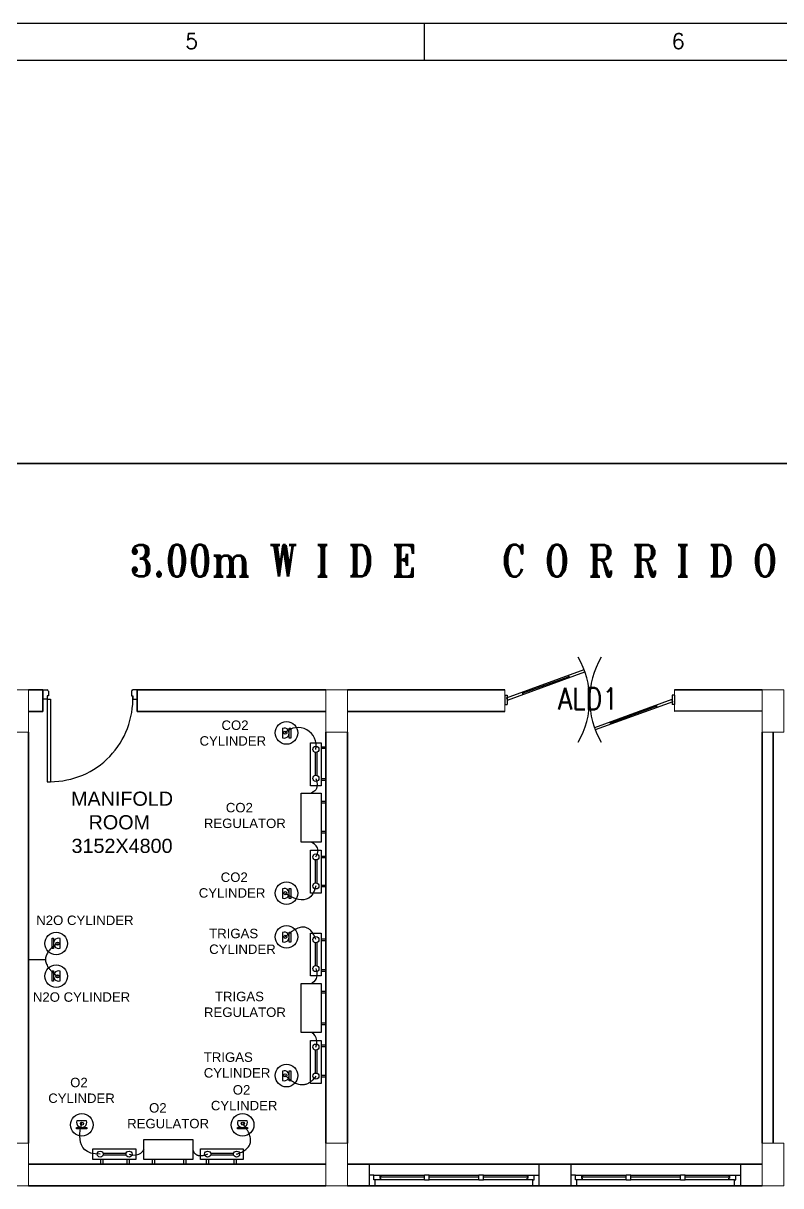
# Model space of a CAD drawing. Extents: x 2733443 to 3206532, y -1516114 to -1264405.
# Drawn here: x 3004079 to 3012115, y -1485803 to -1473476 of the extents above; entities that cross this region are included whole.
import ezdxf
from ezdxf.enums import TextEntityAlignment as Align

# ---------------------------------------------------------------- set-up
doc = ezdxf.new("R2010")
doc.units = 0
doc.header["$MEASUREMENT"] = 0
doc.linetypes.add('1', pattern=[0, 0, 0])
doc.layers.get('0').update_dxf_attribs({"color": 250, "linetype": '1'})
for name, color, linetype in [('ALD1', 7, 'Continuous'), ('DOOR', 40, 'Continuous'), ('fun-text', 250, 'Continuous'), ('furniture', 33, 'Continuous'), ('Plan', 44, 'Continuous'), ('TEXT', 5, '1'), ('TITLE', 7, 'Continuous')]:
    doc.layers.add(name, color=color, linetype=linetype)
for name, color, linetype, lineweight in [('Column', 162, 'Continuous', 13), ('P-Wall', 250, 'Continuous', 35), ('WALL', 7, '1', 35), ('windows', 4, 'Continuous', 0)]:
    doc.layers.add(name, color=color, linetype=linetype, lineweight=lineweight)
doc.styles.add('ARIAL', font='arial.ttf')
doc.styles.add('ROMANS', font='romans.shx')
doc.styles.add('RT', font='romant.shx')

# ---------------------------------------------------------------- blocks, each defined once
blk = doc.blocks.new('A$C1BA14061')
at = {"layer": 'TITLE', "color": 7}
for p, q in [((0, 0), (203982, 0)), ((84942, -1290), (84942, 0))]:
    blk.add_line(p, q, dxfattribs=at)
at = {"layer": 'TITLE'}
blk.add_line((1204, -1290), (202692, -1290), dxfattribs=at)
at = {"layer": 'TITLE', "color": 7, "style": 'ROMANS', "width": 1}
for s, p in [('5', (76802, -626)), ('6', (93808, -626))]:
    blk.add_text(s, height=535, dxfattribs=at).set_placement(p, align=Align.MIDDLE)
blk = doc.blocks.new('6w')
at = {"layer": 'Plan'}
for p, q in [((-36, 9.2), (-36, 0)), ((36, 9.2), (36, 0))]:
    blk.add_line(p, q, dxfattribs=at)
at = {"layer": 'Plan', "color": 143}
for p, q in [((-36, 9.2), (36, 9.2)), ((-33.5, 2.5), (-12.5, 2.5)), ((-33.5, 0), (33.5, 0)), ((-31, 4), (-31.5, 4)), ((-31.5, 3.25), (-31.5, 4)), ((-31.5, 3.61), (-12.5, 3.61)), ((-31.5, 3.25), (-31, 3.25)), ((-31, 4.5), (-31, 4)), ((-31, 2.5), (-31, 3.25)), ((-10.5, 3.61), (10.5, 3.61)), ((-10.5, 2.5), (10.5, 2.5)), ((34, 4.5), (12.5, 4.5)), ((12.5, 3.61), (31.5, 3.61)), ((12.5, 2.5), (33.5, 2.5)), ((31, 4.5), (31, 4)), ((31, 4), (31.5, 4)), ((31.5, 3.25), (31, 3.25)), ((31, 2.5), (31, 3.25)), ((31.5, 4), (31.5, 3.25))]:
    blk.add_line(p, q, dxfattribs=at)
at = {"layer": 'Plan', "color": 40}
for p, q in [((-12.5, 2.5), (-12.5, 4.5)), ((-12.5, 4.5), (-10.5, 4.5)), ((-10.5, 2.5), (-12.5, 2.5)), ((-10.5, 2.5), (-10.5, 4.5)), ((10.5, 4.5), (12.5, 4.5)), ((10.5, 2.5), (10.5, 4.5)), ((12.5, 2.5), (10.5, 2.5)), ((12.5, 2.5), (12.5, 4.5))]:
    blk.add_line(p, q, dxfattribs=at)
for points in [[(-34, 4.5), (-36, 4.5), (-36, 0), (-33.5, 0), (-33.5, 2.5), (-34, 2.5), (-34, 4.5)], [(34, 4.5), (36, 4.5), (36, 0), (33.5, 0), (33.5, 2.5), (34, 2.5), (34, 4.5)]]:
    blk.add_lwpolyline(points, close=True, dxfattribs=at)
at = {"layer": 'Plan', "color": 143}
for points in [[(-12.5, 4.5), (-34, 4.5)], [(10.5, 4.5), (-10.5, 4.5)]]:
    blk.add_lwpolyline(points, dxfattribs=at)
blk = doc.blocks.new('Z$W@#5624')
at = {"layer": 'DOOR'}
for p, q in [((19, 470), (840, 769)), ((28, 446), (849, 745)), ((188, 518), (680, 697)), ((676, 709), (685, 685)), ((0, 400), (0, 499)), ((0, 499), (25, 499)), ((25, 400), (25, 499)), ((183, 529), (192, 506)), ((1798, 499), (1773, 499)), ((1773, 400), (1773, 499)), ((1798, 400), (1798, 499)), ((0, 400), (25, 400)), ((19, 470), (28, 446)), ((1770, 453), (949, 154)), ((1779, 429), (957, 130)), ((1610, 381), (1117, 202)), ((1614, 369), (1606, 393)), ((1779, 429), (1770, 453)), ((1798, 400), (1773, 400)), ((1113, 214), (1122, 190))]:
    blk.add_line(p, q, dxfattribs=at)
at = {"layer": 'DOOR', "color": 145}
for centre, start_param, end_param in [((0, 449), 2.617994, 3.665191), ((1798, 449), -0.523599, 0.523599)]:
    blk.add_ellipse(centre, major_axis=(-899, 0), ratio=1, start_param=start_param, end_param=end_param, dxfattribs=at)
blk = doc.blocks.new('A$C19B8274B')
at = {"layer": 'DOOR'}
for p, q in [((-45, 925), (-80, 925)), ((-80, 50), (-80, 925)), ((-45, 50), (-45, 925)), ((-45, 50), (-80, 50)), ((-955, -50), (-955, -47.5)), ((-940, -35), (-942.5, -35)), ((-60, -35), (-57.5, -35)), ((-45, -50), (-45, -47.5))]:
    blk.add_line(p, q, dxfattribs=at)
for points in [[(-940, 15), (-955, 15), (-955, 50), (-1000, 50), (-1000, -50), (-955, -50)], [(-940, -35), (-940, 15)], [(-60, 15), (-45, 15), (-45, 50), (0, 50), (0, -50), (-45, -50)], [(-60, -35), (-60, 15)]]:
    blk.add_lwpolyline(points, dxfattribs=at)
at = {"layer": 'DOOR', "color": 145}
blk.add_arc((-80, 50), 875, 90, 182.29244, dxfattribs=at)
at = {"layer": 'DOOR'}
for centre, start, end in [((-955, -35), 270, 0), ((-45, -35), 180, 270)]:
    blk.add_arc(centre, 12.5, start, end, dxfattribs=at)
blk = doc.blocks.new('EQUIPMENT')
at = {"layer": 'furniture', "lineweight": -3}
for p, q in [((-24765, 21211), (-24765, 21110)), ((-24693, 21160), (-24693, 21214)), ((-24693, 21214), (-24677, 21214)), ((-24677, 21214), (-24677, 21107)), ((-24693, 21107), (-24693, 21160)), ((-24677, 21107), (-24693, 21107)), ((-24465, 20602), (-24465, 21057)), ((-24465, 21057), (-24355, 21057)), ((-24355, 21057), (-24355, 20602)), ((-24355, 21016), (-24305, 21016)), ((-24305, 20996), (-24355, 20996)), ((-24305, 21016), (-24305, 20996)), ((-24418, 20956), (-24418, 20710)), ((-24398, 20956), (-24398, 20710)), ((-24355, 20602), (-24465, 20602)), ((-24355, 20679), (-24305, 20679)), ((-24305, 20659), (-24355, 20659)), ((-24305, 20679), (-24305, 20659)), ((-24565, 20003), (-24565, 20523)), ((-24565, 20523), (-24355, 20523)), ((-24355, 20523), (-24355, 20003)), ((-24355, 20437), (-24305, 20437)), ((-24305, 20417), (-24355, 20417)), ((-24305, 20437), (-24305, 20417)), ((-24355, 20119), (-24305, 20119)), ((-24305, 20099), (-24355, 20099)), ((-24305, 20119), (-24305, 20099)), ((-24355, 20003), (-24565, 20003)), ((-24465, 19462), (-24465, 19917)), ((-24465, 19917), (-24355, 19917)), ((-24355, 19917), (-24355, 19462)), ((-24355, 19856), (-24305, 19856)), ((-24305, 19856), (-24305, 19836)), ((-24418, 19816), (-24418, 19570)), ((-24398, 19816), (-24398, 19570)), ((-24305, 19836), (-24355, 19836)), ((-24765, 19510), (-24765, 19410)), ((-24693, 19460), (-24693, 19513)), ((-24693, 19513), (-24677, 19513)), ((-24677, 19513), (-24677, 19407)), ((-24355, 19549), (-24305, 19549)), ((-24305, 19529), (-24355, 19529)), ((-24305, 19549), (-24305, 19529)), ((-24693, 19407), (-24693, 19460)), ((-24677, 19407), (-24693, 19407)), ((-24355, 19462), (-24465, 19462)), ((-24765, 19047), (-24765, 18947)), ((-24693, 18997), (-24693, 19050)), ((-24693, 19050), (-24677, 19050)), ((-24693, 18943), (-24693, 18997)), ((-24677, 19050), (-24677, 18943)), ((-24465, 18585), (-24465, 19040)), ((-24465, 19040), (-24355, 19040)), ((-24355, 19040), (-24355, 18585)), ((-27209, 18877), (-27209, 18984)), ((-27209, 18984), (-27193, 18984)), ((-27193, 18877), (-27209, 18877)), ((-27193, 18984), (-27193, 18931)), ((-27193, 18931), (-27193, 18877)), ((-27121, 18881), (-27121, 18981)), ((-24677, 18943), (-24693, 18943)), ((-24418, 18940), (-24418, 18693)), ((-24398, 18940), (-24398, 18693)), ((-24355, 18979), (-24305, 18979)), ((-24305, 18959), (-24355, 18959)), ((-24305, 18979), (-24305, 18959)), ((-27277, 18756), (-27457, 18756)), ((-27209, 18531), (-27209, 18638)), ((-27209, 18638), (-27193, 18638)), ((-27193, 18638), (-27193, 18584)), ((-27121, 18534), (-27121, 18634)), ((-24355, 18652), (-24305, 18652)), ((-24305, 18632), (-24355, 18632)), ((-27193, 18531), (-27209, 18531)), ((-27193, 18584), (-27193, 18531)), ((-24565, 17986), (-24565, 18506)), ((-24565, 18506), (-24355, 18506)), ((-24355, 18585), (-24465, 18585)), ((-24355, 18506), (-24355, 17986)), ((-24355, 18422), (-24305, 18422)), ((-24305, 18402), (-24355, 18402)), ((-24305, 18422), (-24305, 18402)), ((-24355, 18087), (-24305, 18087)), ((-24305, 18067), (-24355, 18067)), ((-24305, 18087), (-24305, 18067)), ((-24355, 17986), (-24565, 17986)), ((-24465, 17445), (-24465, 17900)), ((-24465, 17900), (-24355, 17900)), ((-24355, 17900), (-24355, 17445)), ((-24418, 17800), (-24418, 17553)), ((-24398, 17800), (-24398, 17553)), ((-24355, 17854), (-24305, 17854)), ((-24305, 17834), (-24355, 17834)), ((-24305, 17854), (-24305, 17834)), ((-24765, 17576), (-24765, 17476)), ((-24693, 17526), (-24693, 17580)), ((-24693, 17580), (-24677, 17580)), ((-24693, 17473), (-24693, 17526)), ((-24677, 17580), (-24677, 17473)), ((-24355, 17533), (-24305, 17533)), ((-24305, 17513), (-24355, 17513)), ((-24305, 17533), (-24305, 17513)), ((-24677, 17473), (-24693, 17473)), ((-24355, 17445), (-24465, 17445)), ((-26844, 17050), (-26945, 17050)), ((-25139, 17050), (-25239, 17050)), ((-26948, 16962), (-26948, 16978)), ((-26948, 16978), (-26894, 16978)), ((-26841, 16962), (-26948, 16962)), ((-26894, 16978), (-26841, 16978)), ((-26841, 16978), (-26841, 16962)), ((-25242, 16962), (-25242, 16978)), ((-25242, 16978), (-25189, 16978)), ((-25136, 16962), (-25242, 16962)), ((-25189, 16978), (-25136, 16978)), ((-25136, 16978), (-25136, 16962)), ((-26234, 16640), (-26234, 16850)), ((-26234, 16850), (-25714, 16850)), ((-25714, 16850), (-25714, 16640)), ((-26775, 16640), (-26775, 16750)), ((-26775, 16750), (-26320, 16750)), ((-26421, 16703), (-26668, 16703)), ((-26421, 16683), (-26668, 16683)), ((-26320, 16750), (-26320, 16640)), ((-25635, 16640), (-25635, 16750)), ((-25635, 16750), (-25180, 16750)), ((-25281, 16703), (-25528, 16703)), ((-25281, 16683), (-25528, 16683)), ((-25180, 16750), (-25180, 16640)), ((-26320, 16640), (-26775, 16640)), ((-26691, 16590), (-26691, 16640)), ((-26671, 16590), (-26691, 16590)), ((-26671, 16640), (-26671, 16590)), ((-26411, 16590), (-26411, 16640)), ((-26391, 16590), (-26411, 16590)), ((-26391, 16640), (-26391, 16590)), ((-25714, 16640), (-26234, 16640)), ((-26143, 16590), (-26143, 16640)), ((-26123, 16590), (-26143, 16590)), ((-26123, 16640), (-26123, 16590)), ((-25810, 16590), (-25810, 16640)), ((-25790, 16590), (-25810, 16590)), ((-25790, 16640), (-25790, 16590)), ((-25180, 16640), (-25635, 16640)), ((-25569, 16590), (-25569, 16640)), ((-25549, 16590), (-25569, 16590)), ((-25549, 16640), (-25549, 16590)), ((-25277, 16590), (-25277, 16640)), ((-25257, 16590), (-25277, 16590)), ((-25257, 16640), (-25257, 16590))]:
    blk.add_line(p, q, dxfattribs=at)
for centre, radius in [((-24721, 21162), 120), ((-24734, 21164), 16.6), ((-24410, 20987), 32.5), ((-24410, 20680), 32.5), ((-24410, 19847), 32.5), ((-24721, 19462), 120), ((-24734, 19463), 16.6), ((-24410, 19540), 32.5), ((-24721, 18999), 120), ((-27165, 18929), 120), ((-24734, 19000), 16.6), ((-24410, 18970), 32.5), ((-27152, 18927), 16.6), ((-27165, 18582), 120), ((-24410, 18663), 32.5), ((-27152, 18581), 16.6), ((-24410, 17830), 32.5), ((-24721, 17528), 120), ((-24734, 17530), 16.6), ((-24410, 17523), 32.5), ((-26892, 17006), 120), ((-26891, 17019), 16.6), ((-25187, 17006), 120), ((-25185, 17019), 16.6), ((-26698, 16695), 32.5), ((-26391, 16695), 32.5), ((-25558, 16695), 32.5), ((-25251, 16695), 32.5)]:
    blk.add_circle(centre, radius, dxfattribs=at)
for centre, radius, start, end in [((-24746, 21160), 53.4, 249.649, 110.351), ((-24599, 21026), 193, 348.3352, 134.327), ((-24746, 19460), 53.4, 249.649, 110.351), ((-24746, 18997), 53.4, 249.649, 110.351), ((-27140, 18931), 53.4, 69.649, 290.351), ((-27140, 18584), 53.4, 69.649, 290.351), ((-24746, 17526), 53.4, 249.649, 110.351), ((-26894, 17031), 53.4, 159.649, 20.351), ((-25189, 17031), 53.4, 159.649, 20.351)]:
    blk.add_arc(centre, radius, start, end, dxfattribs=at)
for points, degree in [([(-24410, 20680), (-24376, 20575), (-24460, 20523), (-24460, 20523), (-24460, 20523), (-24460, 20523)], 3), ([(-24410, 19847), (-24337, 19952), (-24460, 20003), (-24457, 20003)], 3), ([(-24410, 19540), (-24470, 19259), (-24734, 19463), (-24737, 19458)], 3), ([(-24410, 18970), (-24496, 19218), (-24734, 19000)], 2), ([(-27152, 18927), (-27403, 18768), (-27152, 18581)], 2), ([(-24410, 18663), (-24363, 18540), (-24460, 18506), (-24457, 18506)], 3), ([(-24410, 17830), (-24364, 17941), (-24460, 17986), (-24457, 17988)], 3), ([(-24410, 17523), (-24544, 17332), (-24734, 17530)], 2), ([(-26698, 16695), (-27009, 16687), (-26891, 17019), (-26893, 17024)], 3), ([(-25251, 16695), (-24990, 16779), (-25185, 17019)], 2), ([(-26391, 16695), (-26272, 16656), (-26234, 16745), (-26230, 16745)], 3), ([(-25558, 16695), (-25686, 16640), (-25714, 16745)], 2)]:
    blk.add_open_spline(points, degree=degree, dxfattribs=at)
at = {"layer": 'fun-text', "lineweight": -3, "char_height": 100, "attachment_point": 1, "style": 'ARIAL'}
for s, insert in [('      CO2 CYLINDER', (-25644, 21294)), ('      CO2 REGULATOR', (-25598, 20420)), ('      CO2 CYLINDER', (-25652, 19682)), ('N2O CYLINDER', (-27376, 19225)), ('TRIGAS  CYLINDER', (-25542, 19085)), ('N2O CYLINDER', (-27412, 18411)), ('   TRIGAS REGULATOR', (-25597, 18417)), ('TRIGAS  CYLINDER', (-25599, 17774)), ('      O2 CYLINDER', (-27249, 17505)), ('      O2 CYLINDER', (-25524, 17427)), ('      O2 REGULATOR', (-26412, 17236))]:
    blk.add_mtext_dynamic_manual_height_columns(s, width=1049.97, gutter_width=1375, heights=[0], dxfattribs=dict(at, insert=insert))

msp = doc.modelspace()

# ---------------------------------------------------------------- linework, layer by layer
at = {"layer": 'Column'}
for points in [[(3003906.5984, -1480993.4359), (3004136.5984, -1480993.4359), (3004136.5984, -1480543.4359), (3003906.5984, -1480543.4359)], [(3007518.265, -1480993.4359), (3007288.265, -1480993.4359), (3007288.265, -1480543.4359), (3007518.265, -1480543.4359)], [(3012148.265, -1480993.4359), (3011918.265, -1480993.4359), (3011918.265, -1480543.4359), (3012148.265, -1480543.4359)], [(3003906.5984, -1485803.4359), (3004136.5984, -1485803.4359), (3004136.5984, -1485353.4359), (3003906.5984, -1485353.4359)], [(3007288.265, -1485803.4359), (3007518.265, -1485803.4359), (3007518.265, -1485353.4359), (3007288.265, -1485353.4359)], [(3011918.265, -1485803.4359), (3012148.265, -1485803.4359), (3012148.265, -1485353.4359), (3011918.265, -1485353.4359)]]:
    msp.add_lwpolyline(points, close=True, dxfattribs=at)
at = {"layer": 'P-Wall', "linetype": 'Continuous'}
for p, q in [((3007288.265, -1481181.401), (3007288.265, -1481136.401)), ((3007288.265, -1481760.401), (3007288.265, -1481715.401)), ((3007288.265, -1482077.901), (3007288.265, -1482032.901)), ((3007288.265, -1482340.901), (3007288.265, -1482295.901)), ((3007288.265, -1482648.401), (3007288.265, -1482603.401)), ((3007288.265, -1483218.4359), (3007288.265, -1483173.4359)), ((3007288.265, -1483774.9359), (3007288.265, -1483729.9359)), ((3007288.265, -1484110.4359), (3007288.265, -1484065.4359)), ((3007288.265, -1484342.9359), (3007288.265, -1484297.9359)), ((3007288.265, -1484664.4359), (3007288.265, -1484619.4359)), ((3004888.2878, -1485573.4359), (3004933.2878, -1485573.4359)), ((3005167.7878, -1485573.4359), (3005212.7878, -1485573.4359)), ((3005436.2878, -1485573.4359), (3005481.2878, -1485573.4359)), ((3005768.7878, -1485573.4359), (3005813.7878, -1485573.4359)), ((3006009.7878, -1485573.4359), (3006054.7878, -1485573.4359)), ((3006301.7878, -1485573.4359), (3006346.7878, -1485573.4359))]:
    msp.add_line(p, q, dxfattribs=at)
at = {"layer": 'WALL', "color": 251}
msp.add_line((3031593.1809, -1478143.4359), (2985435.765, -1478143.4359), dxfattribs=at)
at = {"layer": 'WALL'}
for p, q in [((3004136.5984, -1480543.4359), (3004286.5984, -1480543.4359)), ((3004286.5984, -1480543.4359), (3004286.5984, -1480773.4359)), ((3005286.5984, -1480543.4359), (3007288.265, -1480543.4359)), ((3005286.5984, -1480543.4359), (3005286.5984, -1480773.4359)), ((3007518.265, -1480543.4359), (3009188.2449, -1480543.4359)), ((3010988.2449, -1480543.4359), (3011918.265, -1480543.4359)), ((3004136.5984, -1480773.4359), (3004286.5984, -1480773.4359)), ((3005286.5984, -1480773.4359), (3007288.265, -1480773.4359)), ((3007518.265, -1480773.4359), (3009188.2449, -1480773.4359)), ((3010988.2449, -1480770.7436), (3011918.265, -1480768.4359)), ((3004136.5984, -1480993.4359), (3004136.5984, -1485353.4359)), ((3007288.265, -1480993.4359), (3007288.265, -1485353.4359)), ((3007518.265, -1480993.4359), (3007518.265, -1485353.4359)), ((3011918.265, -1480993.4359), (3011918.265, -1485353.4359)), ((3012033.265, -1480993.4359), (3012033.265, -1483268.4363)), ((3012033.265, -1483268.4363), (3012033.265, -1485353.4359)), ((3004286.5984, -1485573.4359), (3004136.5984, -1485573.4359)), ((3004286.5984, -1485573.4359), (3007288.265, -1485573.4359)), ((3007518.265, -1485573.4359), (3007668.265, -1485573.4359)), ((3007668.265, -1485573.4359), (3009903.265, -1485573.4359)), ((3009903.265, -1485573.4359), (3011918.265, -1485573.4359)), ((3004136.5984, -1485803.4359), (3004286.5984, -1485803.4359)), ((3004286.5984, -1485803.4359), (3007288.265, -1485803.4359)), ((3007518.265, -1485803.4359), (3007668.265, -1485803.4359)), ((3007668.265, -1485803.4359), (3011918.265, -1485803.4359))]:
    msp.add_line(p, q, dxfattribs=at)
at = {"layer": 'WALL', "color": 251, "lineweight": 5}
for p, q in [((3009188.2449, -1480543.4359), (3009188.2449, -1480773.4359)), ((3010988.2449, -1480543.4359), (3010988.2449, -1480773.4359))]:
    msp.add_line(p, q, dxfattribs=at)

# ---------------------------------------------------------------- block references
at = {"color": 240, "true_color": 0xed1f24}
msp.add_blockref('EQUIPMENT', (3031593.1809, -1502163.4359), dxfattribs=at)
at = {"layer": 'DOOR', "color": 251, "linetype": 'Continuous', "lineweight": 5, "xscale": 1.001247151754797, "yscale": 1.001247151754797, "zscale": 1.001247151754797, "rotation": 180}
msp.add_blockref('Z$W@#5624', (3010988.2449, -1480199.9232), dxfattribs=at)
at = {"layer": 'DOOR', "linetype": 'Continuous', "rotation": 180}
msp.add_blockref('A$C19B8274B', (3004286.5984, -1480593.4359), dxfattribs=at)
at = {"layer": 'TITLE', "xscale": 0.3035552556082519, "yscale": 0.3035553943041123, "zscale": 0.3035553665695551}
msp.add_blockref('A$C1BA14061', (2982551.6742, -1473475.6145), dxfattribs=at)
at = {"layer": 'windows', "color": 251, "lineweight": 5, "xscale": -25, "yscale": 25, "zscale": 24.99999999999242}
for p in [(3008648.265, -1485803.4359), (3010788.265, -1485803.4359)]:
    msp.add_blockref('6w', p, dxfattribs=at)

# ---------------------------------------------------------------- texts
at = {"layer": 'ALD1', "color": 251, "lineweight": 5, "style": 'ROMANS', "width": 0.85}
msp.add_text('ALD1', height=230, dxfattribs=at).set_placement((3010071.479, -1480753.9769), align=Align.CENTER)
at = {"layer": 'TEXT', "linetype": 'Continuous', "lineweight": 5, "style": 'RT', "width": 0.85}
msp.add_text('3.00m W I D E   C O R R I D O R', height=336.6, dxfattribs=at).set_placement((3008877.9438, -1479342.8686), align=Align.CENTER)
msp.add_text('3.00m W I D E   C O R R I D O R', height=336.6, dxfattribs=at).set_placement((3008877.9438, -1479342.8686), align=Align.CENTER)
at = {"layer": 'TEXT', "insert": (3005127.2752, -1481949.8847), "char_height": 150, "width": 1588.123673, "attachment_point": 5, "style": 'ARIAL'}
msp.add_mtext('MANIFOLD ROOM  3152X4800', dxfattribs=at)

doc.saveas('drawing.dxf')
